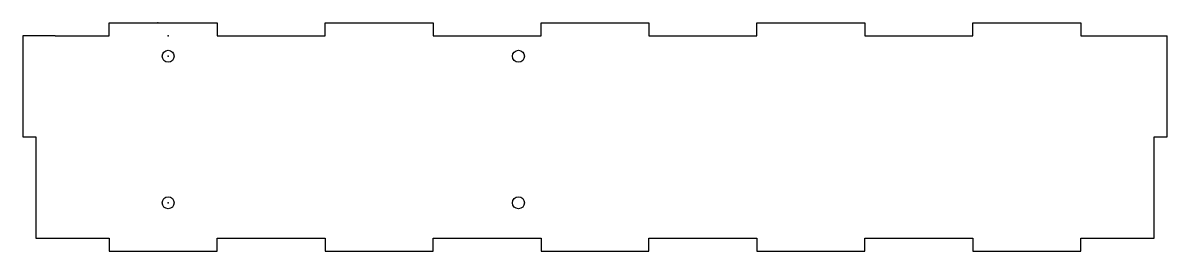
# Model space of a CAD drawing. Header units: inches. Extents: x -5.6 to 5.6, y 0 to 2.2.
import ezdxf

# ---------------------------------------------------------------- set-up
doc = ezdxf.new("R2010")
doc.units = ezdxf.units.IN
doc.header["$MEASUREMENT"] = 0
doc.header["$PDSIZE"] = -1

msp = doc.modelspace()

# ---------------------------------------------------------------- linework, layer by layer
at = {"color": 7, "linetype": 'Continuous'}
for p, q in [((-4.725, 2.095), (-4.725, 2.22)), ((-4.725, 2.22), (-3.675, 2.22)), ((-3.675, 2.22), (-3.675, 2.095)), ((-2.625, 2.095), (-2.625, 2.22)), ((-2.625, 2.22), (-1.575, 2.22)), ((-1.575, 2.22), (-1.575, 2.095)), ((-0.525, 2.095), (-0.525, 2.22)), ((-0.525, 2.22), (0.525, 2.22)), ((0.525, 2.22), (0.525, 2.095)), ((1.575, 2.095), (1.575, 2.22)), ((1.575, 2.22), (2.625, 2.22)), ((2.625, 2.22), (2.625, 2.095)), ((3.675, 2.095), (3.675, 2.22)), ((3.675, 2.22), (4.725, 2.22)), ((4.725, 2.22), (4.725, 2.095)), ((-5.25, 2.095), (-5.5625, 2.095)), ((-5.5625, 2.095), (-5.5625, 1.11)), ((-5.25, 2.095), (-4.725, 2.095)), ((-3.675, 2.095), (-2.625, 2.095)), ((-1.575, 2.095), (-0.525, 2.095)), ((0.525, 2.095), (1.575, 2.095)), ((2.625, 2.095), (3.675, 2.095)), ((4.725, 2.095), (5.5625, 2.095)), ((5.5625, 1.11), (5.5625, 2.095)), ((-5.5625, 1.11), (-5.4375, 1.11)), ((-5.4375, 1.11), (-5.4375, 0.125)), ((5.4375, 0.125), (5.4375, 1.11)), ((5.4375, 1.11), (5.5625, 1.11)), ((-5.4375, 0.125), (-5.25, 0.125)), ((-5.25, 0.125), (-4.725, 0.125)), ((-4.725, 0.125), (-4.725, 0)), ((-3.675, 0), (-3.675, 0.125)), ((-3.675, 0.125), (-2.625, 0.125)), ((-2.625, 0.125), (-2.625, 0)), ((-1.575, 0), (-1.575, 0.125)), ((-1.575, 0.125), (-0.525, 0.125)), ((-0.525, 0.125), (-0.525, 0)), ((0.525, 0), (0.525, 0.125)), ((0.525, 0.125), (1.575, 0.125)), ((1.575, 0.125), (1.575, 0)), ((2.625, 0), (2.625, 0.125)), ((2.625, 0.125), (3.675, 0.125)), ((3.675, 0.125), (3.675, 0)), ((4.725, 0), (4.725, 0.125)), ((4.725, 0.125), (5.25, 0.125)), ((5.25, 0.125), (5.4375, 0.125)), ((-4.725, 0), (-3.675, 0)), ((-2.625, 0), (-1.575, 0)), ((-0.525, 0), (0.525, 0)), ((1.575, 0), (2.625, 0)), ((3.675, 0), (4.725, 0))]:
    msp.add_line(p, q, dxfattribs=at)
for centre in [(-4.15, 1.895), (-0.744, 1.895), (-4.15, 0.47), (-0.744, 0.47)]:
    msp.add_circle(centre, 0.058, dxfattribs=at)
for p in [(-4.25, 2.22), (-4.15, 2.095), (-4.15, 1.895), (-4.15, 0.47)]:
    msp.add_point(p, dxfattribs=at)

doc.saveas('drawing.dxf')
